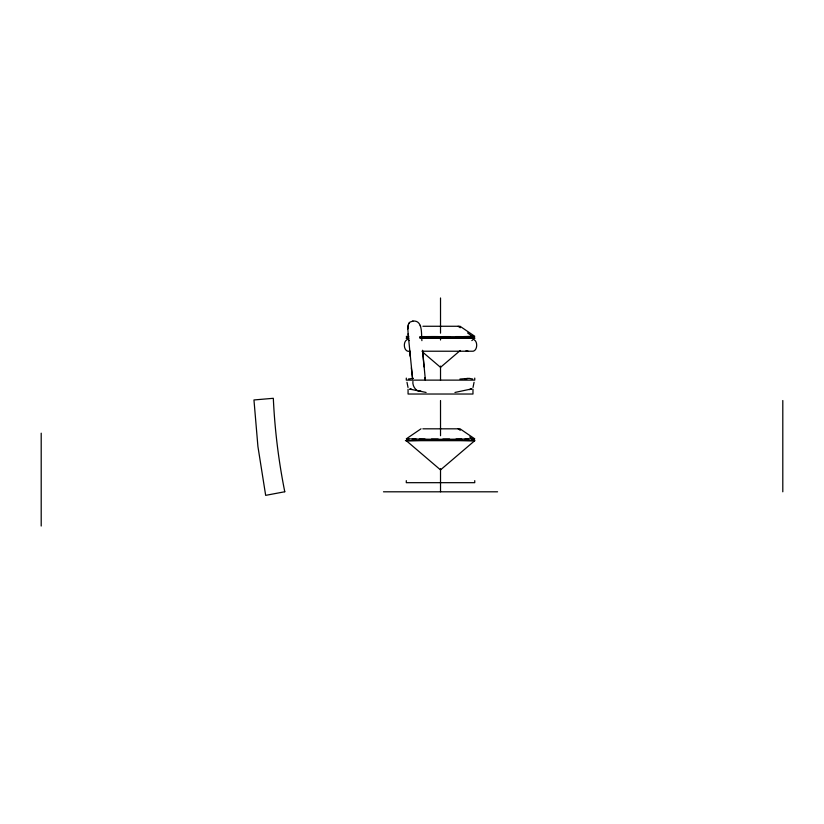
<?xml version="1.0" encoding="UTF-8"?>
<svg xmlns="http://www.w3.org/2000/svg" width="824" height="824" viewBox="0 0 824 824"><rect width="100%" height="100%" fill="white"/><g stroke="black" fill="none" stroke-linecap="round" stroke-linejoin="round"><path stroke-width="1.24" d="M408.313 336.223L407.839 328.972L408.498 324.131M407.839 328.972L407.921 326.84M474.058 382.295L473.017 387.455M408.034 325.892L408.23 324.955M406.335 338.118L406.953 337.541L408.9 338.118L406.294 338.118L409.198 340.6M419.704 336.748C437.173 336.182 454.827 337.253 472.142 336.285L474.099 336.841L474.748 336.285L460.029 326.263L422.918 326.263M408.498 324.131L409.878 322.163L412.917 321.051M408.858 323.379L409.322 322.72M460.235 350.509L440.521 367.339L422.753 352.167M471.843 340.6L474.748 338.118L474.099 337.541L472.142 338.118C454.838 337.109 437.173 338.221 419.704 337.634M474.748 440.675L440.521 469.896L406.294 440.675L406.953 440.098L408.9 440.675C429.778 440.037 451.264 440.037 472.142 440.675L474.099 440.098L474.748 440.675L405.408 440.675M421.012 428.82L406.294 438.842L406.953 439.408L408.9 438.842C429.798 439.45 451.253 439.45 472.142 438.842L474.099 439.408L474.748 438.842L460.029 428.82L422.877 428.82M454.951 392.451L471.894 388.856M408.344 379.019L413.226 378.381M465.148 379.019L469.011 378.329L472.698 379.019M408.9 336.285L406.953 336.841L406.294 336.285M471.493 389.031L469.35 389.618M470.988 389.175L470.298 389.227M406.788 339.879C402.689 342.032 403.75 352.724 409.889 351.23M420.807 391.009C416.584 392.399 412.134 386.075 412.927 381.409M421.95 351.22L471.452 351.23C477.364 352.394 478.27 341.97 474.253 339.879M467.816 378.381L466.353 378.525M465.869 378.577L459.916 379.071M412.814 321.061C423.176 319.98 421.126 334.359 421.898 340.652M421.167 336.594L425.05 336.594M431.426 336.594L438.224 336.594M442.828 336.594L449.626 336.594M456.002 336.594L461.677 336.594M463.356 336.594L469.896 336.594M470.782 336.594L472.739 336.594L467.569 332.906M419.9 338.118L474.748 338.118M408.23 439.151L408.962 439.151M412.175 439.151L416.12 439.151M419.375 439.151L425.05 439.151M431.426 439.151L438.224 439.151M442.828 439.151L449.626 439.151M456.002 439.151L461.677 439.151M464.932 439.151L468.866 439.151M471.513 439.151L472.822 439.151L469.659 436.936M383.479 491.804L497.572 491.804M458.123 326.263L460.256 327.736M468.156 351.22L466.034 350.736M411.639 389.247L409.909 389.134L426.09 392.451M411.228 389.494L409.847 389.113M458.175 428.82L460.256 430.293M408.034 387.455L406.994 382.295M420.271 325.367L420.559 326.325M411.331 367.844L412.608 378.855L408.117 333.792M425.102 377.536L425.38 380.029L422.588 350.272M425.112 377.639L425.369 380.019M409.569 350.396L410.115 356.226M424.01 366.865L422.794 352.837M782.8 400.526L782.8 491.804M474.748 378.092L474.748 380.122L406.294 380.122L406.294 378.092M474.748 480.649L474.748 482.679L406.294 482.679L406.294 480.649M472.976 389.247L472.976 394.026L408.065 394.026L408.065 389.247M440.521 297.969L440.521 333.154M440.521 339.035L440.521 339.993M440.521 366.103L440.521 380.245M440.521 400.526L440.521 435.711M440.521 468.66L440.521 491.804M41.2 433.177L41.2 526.031M284.774 491.753L265.668 495.358L257.922 446.515L253.957 399.959L273.321 398.301A619.648 619.648 0 0 0 284.774 491.743"/></g></svg>
